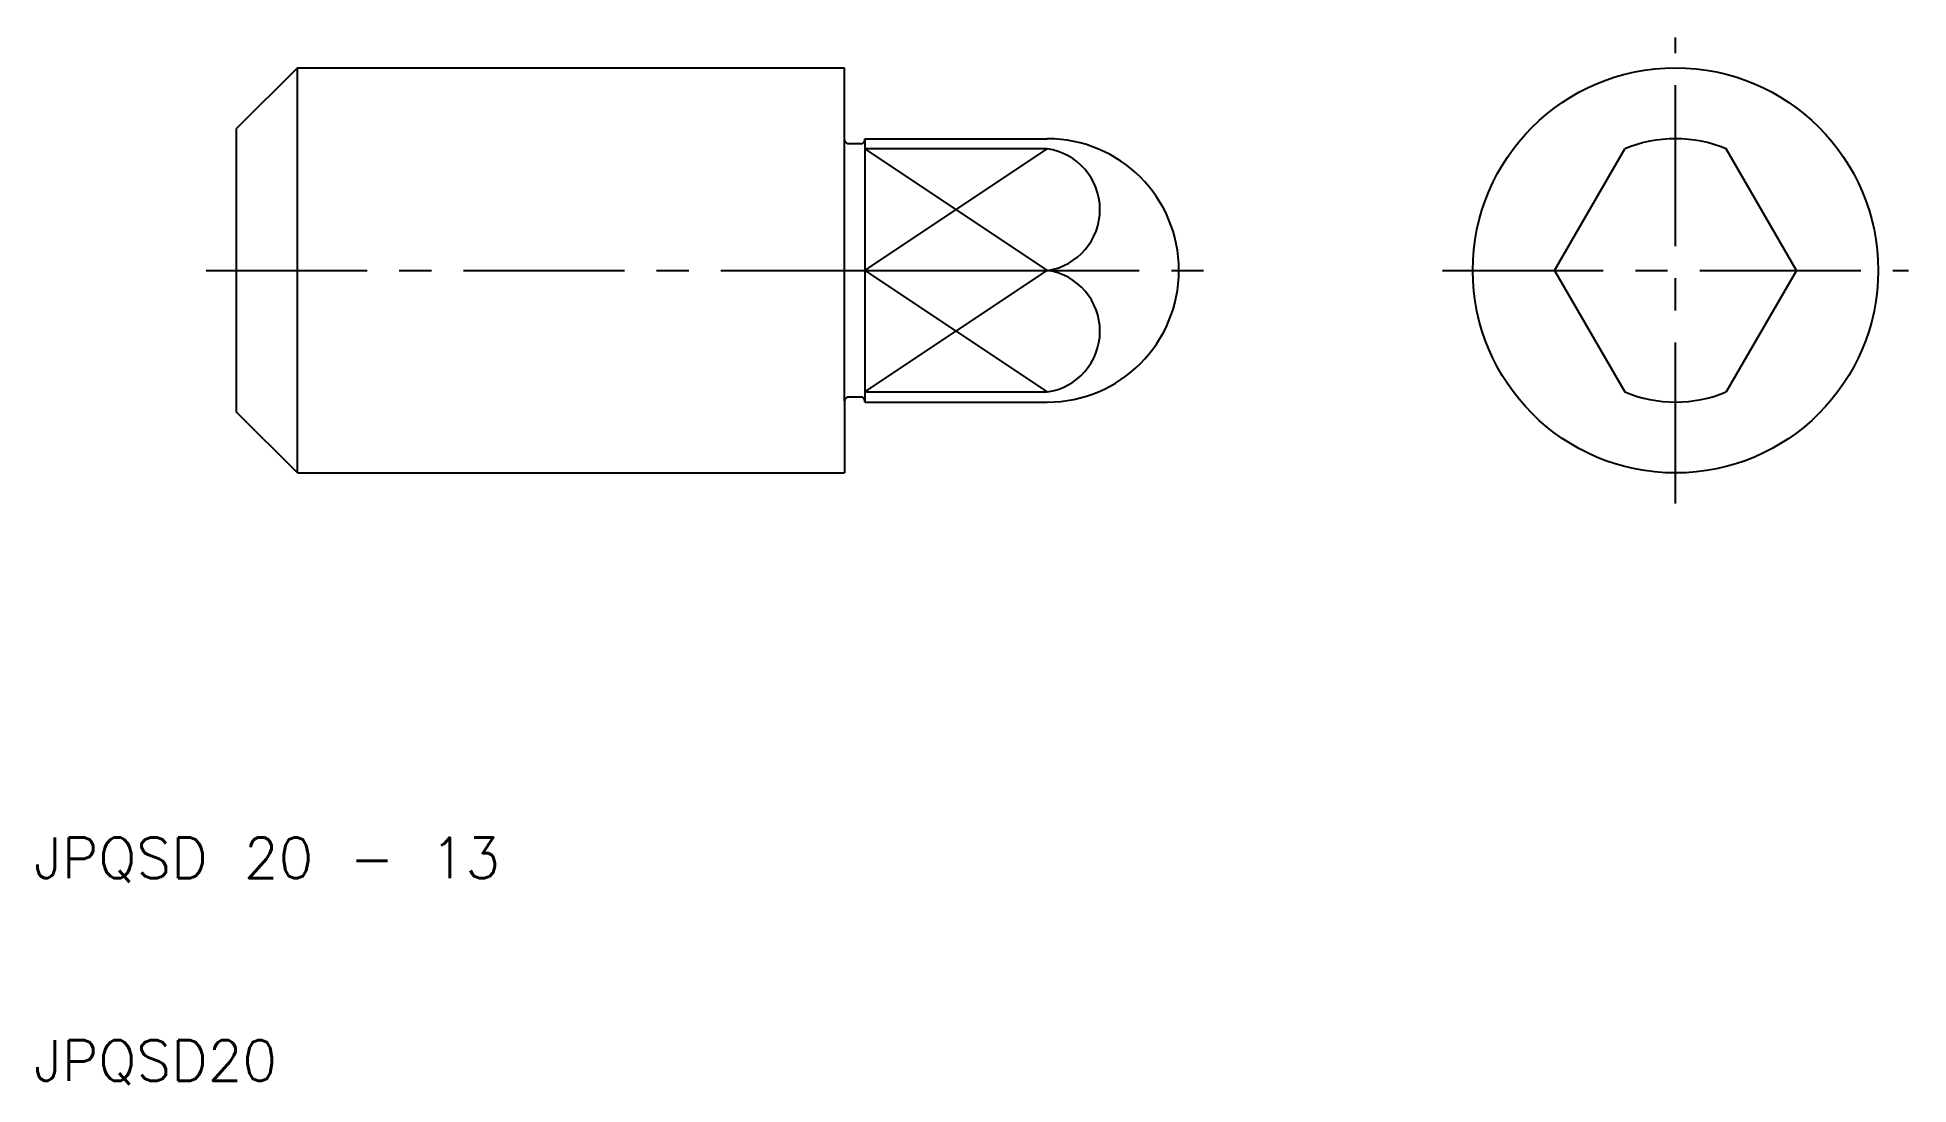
# Model space of a CAD drawing. Extents: x 10.2 to 102.5, y 9.8 to 61.5.
import ezdxf

# ---------------------------------------------------------------- set-up
doc = ezdxf.new("R2010")
doc.units = 0
doc.header["$LTSCALE"] = 0.25
doc.linetypes.add('CENTER', pattern=[50.8, 31.75, -6.35, 6.35, -6.35])
doc.layers.get('0').update_dxf_attribs({"linetype": 'CONTINUOUS'})
doc.layers.add('CENTER', color=1, linetype='CENTER')
doc.styles.get("Standard").update_dxf_attribs({"font": 'txt.shx', "bigfont": 'extfont.shx'})

msp = doc.modelspace()

# ---------------------------------------------------------------- linework, layer by layer
for p, q in [((23, 60), (20, 57)), ((23, 40), (23, 60)), ((23, 40), (23, 60)), ((23, 60), (50, 60)), ((50, 56.45), (50, 60)), ((20, 43), (20, 57)), ((50, 43.55), (50, 56.45)), ((51, 56.5), (60, 56.5)), ((51, 56.45), (51, 56.5)), ((51, 56.45), (51, 43.55)), ((50.8, 56.25), (50.2, 56.25)), ((60, 56), (51, 56)), ((85.035898, 50), (88.5, 56)), ((96.964102, 50), (93.5, 56)), ((51, 50), (60, 50)), ((85.035898, 50), (88.5, 44)), ((96.964102, 50), (93.5, 44)), ((50, 43.55), (50, 40)), ((50.8, 43.75), (50.2, 43.75)), ((51, 44), (60, 44)), ((51, 43.5), (51, 43.55)), ((51, 43.5), (60, 43.5)), ((23, 40), (20, 43)), ((23, 40), (50, 40))]:
    msp.add_line(p, q)
at = {"color": 3}
for p, q in [((51, 50), (60, 56)), ((51, 56), (60, 50)), ((51, 50), (60, 44)), ((51, 44), (60, 50))]:
    msp.add_line(p, q, dxfattribs=at)
msp.add_circle((91, 50), 10)
for centre, radius, start, end in [((50.2, 56.45), 0.2, 180, 270), ((50.8, 56.45), 0.2, 270, 0), ((60, 50), 6.5, 270, 90), ((91, 50), 6.5, 67.380135, 112.619865), ((59.566644, 52.997758), 3.033357, 278.786531, 81.786422), ((59.566644, 47.002242), 3.033357, 278.213578, 81.213469), ((50.2, 43.55), 0.2, 90, 180), ((50.8, 43.55), 0.2, 0, 90), ((91, 50), 6.5, 247.380135, 292.619865)]:
    msp.add_arc(centre, radius, start, end)
at = {"layer": 'CENTER', "color": 1, "linetype": 'CENTER'}
for p, q in [((91, 38.5), (91, 61.5)), ((18.5, 50), (68, 50)), ((79.5, 50), (102.5, 50))]:
    msp.add_line(p, q, dxfattribs=at)

# ---------------------------------------------------------------- texts
for s, p in [('JPQSD 20 - 13', (10, 20)), ('JPQSD20', (10, 10))]:
    msp.add_text(s, height=2).set_placement(p)

doc.saveas('drawing.dxf')
